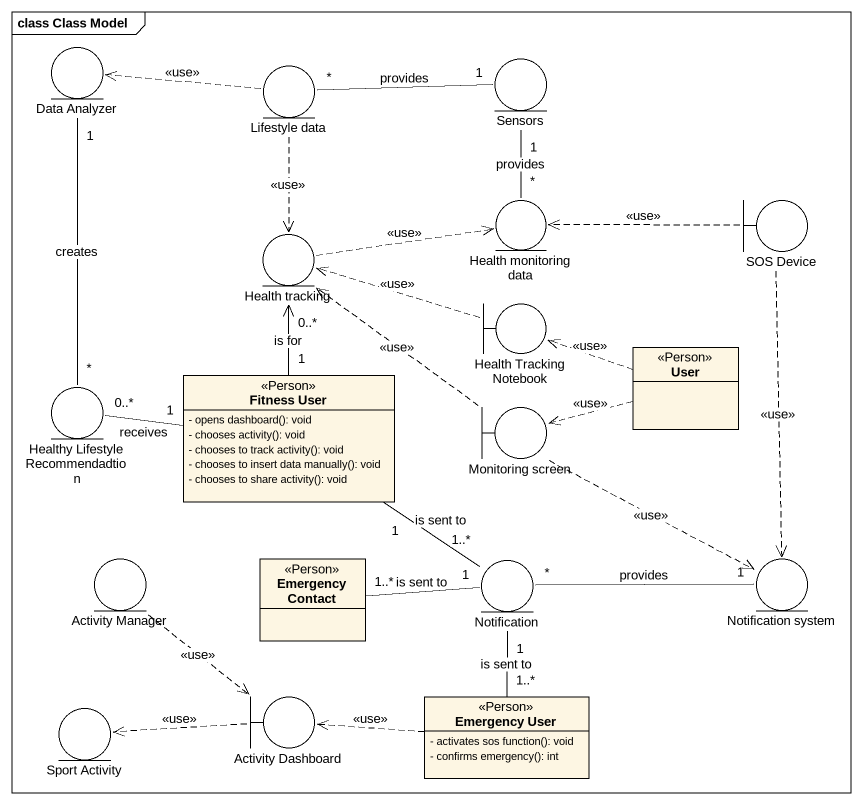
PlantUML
@startuml
mainframe class Class Model
allowmixing
hide circle
hide empty members
skinparam classAttributeIconSize 0
entity "Data Analyzer" as Data_Analyzer
entity "Lifestyle data" as Lifestyle_data
entity Sensors
entity "Health monitoring data" as Health_monitoring_data
boundary "SOS Device" as SOS_Device
entity "Health tracking" as Health_tracking
boundary "Health Tracking Notebook" as Health_Tracking_Notebook
class User <<Person>>
entity "Healthy Lifestyle Recommendadtion" as Healthy_Lifestyle
class "Fitness User" as Fitness_User <<Person>> {
  {field} - opens dashboard(): void
  {field} - chooses activity(): void
  {field} - chooses to track activity(): void
  {field} - chooses to insert data manually(): void
  {field} - chooses to share activity(): void
}
boundary "Monitoring screen" as Monitoring_screen
entity "Activity Manager" as Activity_Manager
class "Emergency Contact" as Emergency_Contact <<Person>>
entity Notification
entity "Notification system" as Notification_system
entity "Sport Activity" as Sport_Activity
boundary "Activity Dashboard" as Activity_Dashboard
class "Emergency User" as Emergency_User <<Person>> {
  {field} - activates sos function(): void
  {field} - confirms emergency(): int
}
Data_Analyzer "1" -- "*" Healthy_Lifestyle : creates
Lifestyle_data .left.> Data_Analyzer : <<use>>
Lifestyle_data ..> Health_tracking : <<use>>
Sensors "1" -left- "*" Lifestyle_data : provides
Sensors "1" -- "*" Health_monitoring_data : provides
SOS_Device .left.> Health_monitoring_data : <<use>>
SOS_Device ..> Notification_system : <<use>>
Health_tracking .right.> Health_monitoring_data : <<use>>
Health_Tracking_Notebook .left.> Health_tracking : <<use>>
User .left.> Health_Tracking_Notebook : <<use>>
User .left.> Monitoring_screen : <<use>>
Fitness_User "1" -up-> "0..*" Health_tracking : is for
Fitness_User "1" -left- "0..*" Healthy_Lifestyle : receives
Fitness_User "1" -- "1..*" Notification : is sent to
Monitoring_screen .up.> Health_tracking : <<use>>
Monitoring_screen .right.> Notification_system : <<use>>
Activity_Manager ..> Activity_Dashboard : <<use>>
Notification "1" -left- "1..*" Emergency_Contact : is sent to
Notification "1" -- "1..*" Emergency_User : is sent to
Notification_system "1" -left- "*" Notification : provides
Activity_Dashboard .left.> Sport_Activity : <<use>>
Emergency_User .left.> Activity_Dashboard : <<use>>
@enduml
